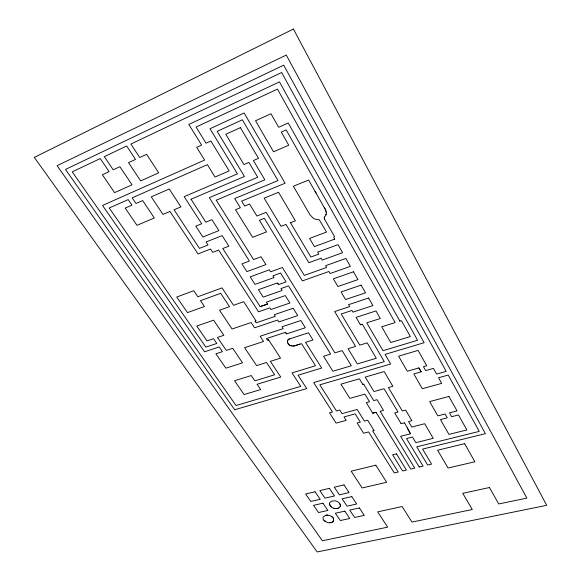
<?xml version="1.0" encoding="UTF-8"?>
<svg xmlns="http://www.w3.org/2000/svg" width="581" height="581" viewBox="0 0 581 581"><rect width="100%" height="100%" fill="white"/><g stroke="black" fill="none" stroke-linecap="round" stroke-linejoin="round"><path stroke-width="0.87" d="M324.496 219.088L324.271 217.65L326.123 214.295A7.546 6.478 23.8 0 0 326.304 212.864L325.302 209.356L308.591 180.045L293.376 186.218L310.065 214.905L313.362 218.253A7.807 6.689 23.9 0 0 315.163 219.124L319.078 219.792A1.561 1.336 23.3 0 1 319.368 219.959L326.522 232.066L309.593 238.428L314.415 246.627L334.649 239.132L333.763 237.273L334.489 236.482L324.496 219.088M333.08 517.918L331.816 516.625A5.766 3.835 16 0 0 329.972 515.637L327.335 515.122A4.583 3.05 16 0 0 325.81 515.325L323.443 516.712A5.592 3.726 16 0 0 323.014 518.056L323.109 518.811A5.236 3.486 16 0 0 323.668 519.98L326.849 522.304A5.091 3.392 16 0 0 329.848 522.755C333.952 523.198 335.048 517.896 331.395 516.342M290.18 345.535L289.483 345.129A5.49 4.234 20.7 0 1 288.59 344.41L287.442 342.158L288.053 339.812A3.987 3.072 20.8 0 1 288.808 339.202L308.482 332.76L312.992 339.994L305.548 342.369L321.714 368.056L298.075 375.217L306.732 388.587L234.702 409.765L65.493 169.441L283.695 65.166L485.404 433.68L422.598 449.077L431.56 464.125L427.645 465.054L416.744 446.847L479.252 431.4L448.22 375.057L438.546 377.766L441.669 383.373L422.307 388.725L413.832 373.917L421.152 371.825L418.923 367.896L407.281 371.244L398.61 356.182L418.109 350.394L426.723 365.732L423.455 366.676L425.677 370.62L433.448 368.398L436.614 374.077L446.201 371.375L281.647 72.531L130.878 144.044L139.731 157.509L146.615 154.321L158.693 172.833L140.675 180.923L128.503 162.636L135.511 159.39L126.68 146.027L104.304 156.645L113.208 169.797L119.882 166.703L132.047 184.802L114.588 192.645L102.343 174.772L109.134 171.627L100.244 158.562L72.218 171.867L236.06 405.509L300.755 386.343L292.018 372.915L315.505 365.747L301.524 343.632L295.083 345.666L297.487 344.932M287.442 341.192L287.588 340.597M334.641 239.132L334.605 238.624M333.734 520.264L333.53 520.903M325.985 214.759L326.123 214.295M324.227 217.781L324.583 217.098M338.048 508.222A5.694 3.842 15.8 0 0 339.936 506.879L340.263 506.247A5.251 3.551 15.8 0 0 340.313 504.78L339.093 502.783A5.411 3.653 15.8 0 0 334.874 500.822L331.962 501.076L330.197 502.1A5.418 3.66 15.8 0 0 329.529 504.134L331.17 506.85M340.125 506.574L340.263 506.247A5.273 3.559 15.8 0 0 340.313 504.78L339.74 503.56M333.349 521.186L332.172 522.137M363.895 384.513L373.685 400.614L377.04 399.684L383.518 410.368L380.141 411.283L414.732 468.104L410.774 469.041L376.06 412.299L372.762 413.193L366.262 402.618L369.516 401.711L364.875 394.129L349.806 398.377L340.938 384.164L359.399 378.797L362.747 384.295L363.895 384.513M362.747 384.295L363.401 384.099M255.967 320.85L243.751 301.684L233.533 305.308L222.051 287.885L197.845 296.753L193.756 290.725L176.726 297.036L187.481 312.607L204.41 306.521L200.452 300.682L220.678 293.325L229.517 306.674L219.502 310.225L232.08 328.999L251.094 322.52L254.558 327.807L277.653 320.022L278.873 321.932L297.741 315.592L293.173 308.264L274.305 314.699L275.329 316.311L256.163 322.818L255.117 321.22L255.836 320.908M255.771 320.937L255.117 321.22M191.047 199.21L244.463 176.493L217.163 131.357L242.364 119.817L278.016 180.575L234.695 198.557L240.367 207.729L235.487 209.719L252.633 237.309L266.526 231.906L259.409 220.272L264.34 218.318L302.374 280.899L328.948 271.487L330.139 273.513L350.401 266.359L345.862 258.443L325.607 265.699L326.638 267.442L304.299 275.416L266.163 212.334L256.889 216.038L249.569 204.054L244.666 206.059L241.631 201.12L285.104 183.218L244.122 112.997L210.017 128.735L237.44 173.857L184.199 196.668L201.709 223.758L195.797 226.169L202.856 237.012L218.892 230.592L211.912 219.669L205.819 222.16L191.047 199.203M290.493 222.734L295.402 220.824L278.546 192.275L264.152 198.157L281.073 226.321L285.968 224.411L308.831 262.692L321.14 258.225L322.23 260.077L342.608 252.706L337.997 244.659L317.633 252.132L318.802 254.122L310.864 257.02L290.493 222.734M289.483 338.912L288.808 339.202A4.009 3.094 20.8 0 0 288.053 339.812M278.553 284.574L286.07 281.894L280.594 273.034L272.968 275.801L274.043 277.529L255.008 284.407L250.193 276.861L269.33 269.838L270.579 271.835L282.41 267.507L334.888 352.856L342.144 350.612L351.36 365.739L332.906 371.259L323.559 356.269L330.669 354.069L288.532 285.896L280.957 288.583L282.126 290.456L263.164 297.145L258.414 289.701L277.391 282.911L278.56 284.574L277.769 283.448M373.191 430.79L372.675 430.971L398.188 472.004L394.281 472.927L368.659 431.923L363.597 433.244L357.148 422.983L360.336 422.133L355.165 413.868L344.003 416.918L346.196 420.375L336.108 423.106L329.5 412.815L332.499 411.987L313.653 382.567L384.288 361.636L362.348 324.242L360.409 324.75L356.073 317.379L375.958 310.937L380.294 318.504L366.749 322.833L383.017 350.706L417.579 340.263L277.464 89.118L196.095 127.05L206.023 143.195L210.881 140.994L229.161 170.901L215.035 177.009L207.366 164.67L132.199 197.838L136.012 203.473L142.636 200.576L154.328 217.977L136.978 225.319L125.184 208.107L131.967 205.144L128.19 199.603L109.206 207.976L205.834 347.126L216.807 343.444L213.539 338.687L207.01 340.902L196.756 326.064L213.605 320.175L223.852 335.295L217.468 337.452L226.314 350.408L232.698 348.302L242.546 362.842L225.849 368.172L215.914 353.793L222.421 351.65L219.175 346.922L204.548 351.795L102.51 205.456L204.606 160.065L196.698 147.349L201.629 145.105L188.861 124.443L279.461 81.892L424.115 342.71L385.087 354.41L390.679 363.996L319.819 384.833L336.457 410.934L339.74 410.019L342.035 413.628L357.162 409.467L364.41 421.102L367.657 420.23L374.026 430.499M373.685 430.615L373.939 430.528M331.773 522.319L330.829 522.61M260.172 306.615L267.529 304.052L266.345 302.193L285.278 295.584L289.904 303.006L270.942 309.535L269.882 307.872L258.53 311.794L218.63 250.077L212.748 252.365L210.569 249.024L198.019 253.941L169.964 211.448L162.985 214.404L151.285 196.828L169.231 188.985L180.909 206.887L174.06 209.785L199.443 248.392L208.027 245.008L206.044 241.979L222.109 235.61L228.87 246.177L222.792 248.537L260.165 306.615L267.529 304.052M286.222 333.4L286.578 333.901L305.33 327.757L300.827 320.545L282.025 326.798L283.179 328.614L260.135 336.246L263.563 341.475L244.601 347.692L256.613 365.609L266.512 362.486L274.646 374.767L254.841 380.853L251.246 375.551L234.55 380.737L244.1 394.557L260.673 389.568L257.085 384.266L280.761 377.054L270.39 361.331L280.543 358.128L268.647 339.878L268.081 340.023M299.092 344.417L299.898 344.155M372.762 413.193L376.06 412.299M360.409 324.75L362.217 324.271M268.575 339.9L268.153 340.008M401.028 423.462L404.572 422.903M286.586 333.901L285.467 332.339L266.454 338.592L267.485 340.175L268.299 339.972M399.895 321.082L288.227 123.027L278.662 127.275L270.964 113.745L255.524 120.754L273.528 151.801L288.764 145.221L281.277 132.069L286.157 129.919L395.145 322.571L381.717 326.798L390.773 342.529L410.346 336.552L401.449 320.705L399.655 321.148M419.199 467.022L423.113 466.1L406.526 438.553L412.481 437.05L415.829 442.664L433.23 438.321L424.696 423.716L411.82 427.035L408.574 421.566L411.907 420.695L405.625 410.077L402.306 410.97L388.398 387.549L392.858 386.292L384.164 371.579L365.231 377.084L373.982 391.543L384.056 388.704L398 412.052L394.71 412.931L401.028 423.469M344.816 511.142L335.331 513.248L340.328 520.547L349.784 518.492L344.816 511.142M489.449 487.517L462.781 493.327L472.266 509.508L411.987 522.087L402.139 506.545L377.665 511.876L387.65 527.149L322.397 540.766L57.098 165.708L286.259 55.064L526.851 498.106L498.738 503.967L489.442 487.517M329.848 522.755L330.342 522.704M292.875 346.015A12.557 9.732 21 0 0 295.097 345.695A12.012 9.311 21 0 1 292.875 346.015L290.18 345.535M327.866 515.144L327.335 515.122A4.612 3.072 16 0 0 325.803 515.325M329.529 504.134L329.725 504.925A5.766 3.893 15.8 0 0 330.458 506.138L330.8 506.509A5.389 3.639 15.8 0 0 333.973 508.259L334.496 508.382M291.342 345.956L290.558 345.702M325.062 521.353L325.476 521.636M324.67 521.048L323.966 520.358M288.343 344.163L287.951 343.661M285.532 332.434L286.15 333.305M404.572 422.903L410.484 433.796L400.607 436.309L419.199 467.022M315.084 191.302L316.122 193.124M418.923 367.896L421.152 371.825M324.3 207.562L325.302 209.356M407.666 428.669L410.302 433.382M324.416 218.928L324.242 218.471M407.332 427.863L407.492 428.27M325.788 210.373L325.97 210.874M333.516 518.768L333.654 519.167M326.217 211.876L326.282 212.37M287.442 342.158L287.413 341.505M338.44 508.063A5.534 3.74 15.8 0 1 337.125 508.448M337.626 508.346A5.628 3.806 15.8 0 1 333.973 508.266M289.483 345.129A5.374 4.147 20.7 0 1 288.59 344.41M293.412 29.05L34.294 157.393L317.161 551.95L546.706 505.325L293.412 29.05M240.396 127.66L225.777 134.298L243.969 164.576L248.908 162.44L257.753 177.256L209.32 197.671L249.394 261.051L241.928 263.861L246.889 271.639L265.924 264.587L261.036 256.758L253.57 259.569L216.205 200.191L264.849 179.834L253.396 160.552L258.516 158.344L240.396 127.66M353.48 271.785L333.349 278.815L337.881 286.52L357.961 279.606L353.48 271.785M361.135 285.118L341.083 291.952L345.542 299.535L365.543 292.817L361.135 285.118M368.572 298.038L348.542 304.698L349.653 306.594L334.656 311.561L355.543 346.407L348.099 348.709L357.315 363.946L376.299 358.259L367.199 342.848L359.784 345.136L341.214 313.994L351.897 310.479L352.878 312.15L372.9 305.591L368.572 298.038M448.939 396.424L429.679 401.602L437.849 415.873L445.075 413.992L447.254 417.833L440.463 419.584L448.946 434.414L466.855 429.947L458.482 414.943L451.626 416.715L449.469 412.888L457.029 410.92L448.939 396.424M396.431 453.87L392.611 454.814L402.604 470.973L406.402 470.073L396.431 453.87M375.834 465.199L351.178 471.184L362.152 487.967L386.663 482.274L375.834 465.199M464.633 443.659L437.624 450.217L448.053 468.017L474.873 461.786L464.633 443.659M315.033 491.773L305.628 493.995L310.82 501.454L320.196 499.282L315.033 491.773M329.391 488.352L319.84 490.611L324.997 498.142L334.525 495.942L329.391 488.352M344.003 484.917L334.3 487.212L339.427 494.838L349.101 492.594L344.003 484.917M322.905 503.197L313.537 505.339L318.541 512.536L327.887 510.438L322.905 503.197M351.788 496.61L342.129 498.818L347.068 506.16L356.705 503.996L351.788 496.61M359.341 507.939L349.689 510.082L354.657 517.453L364.28 515.362L359.341 507.939"/></g></svg>
